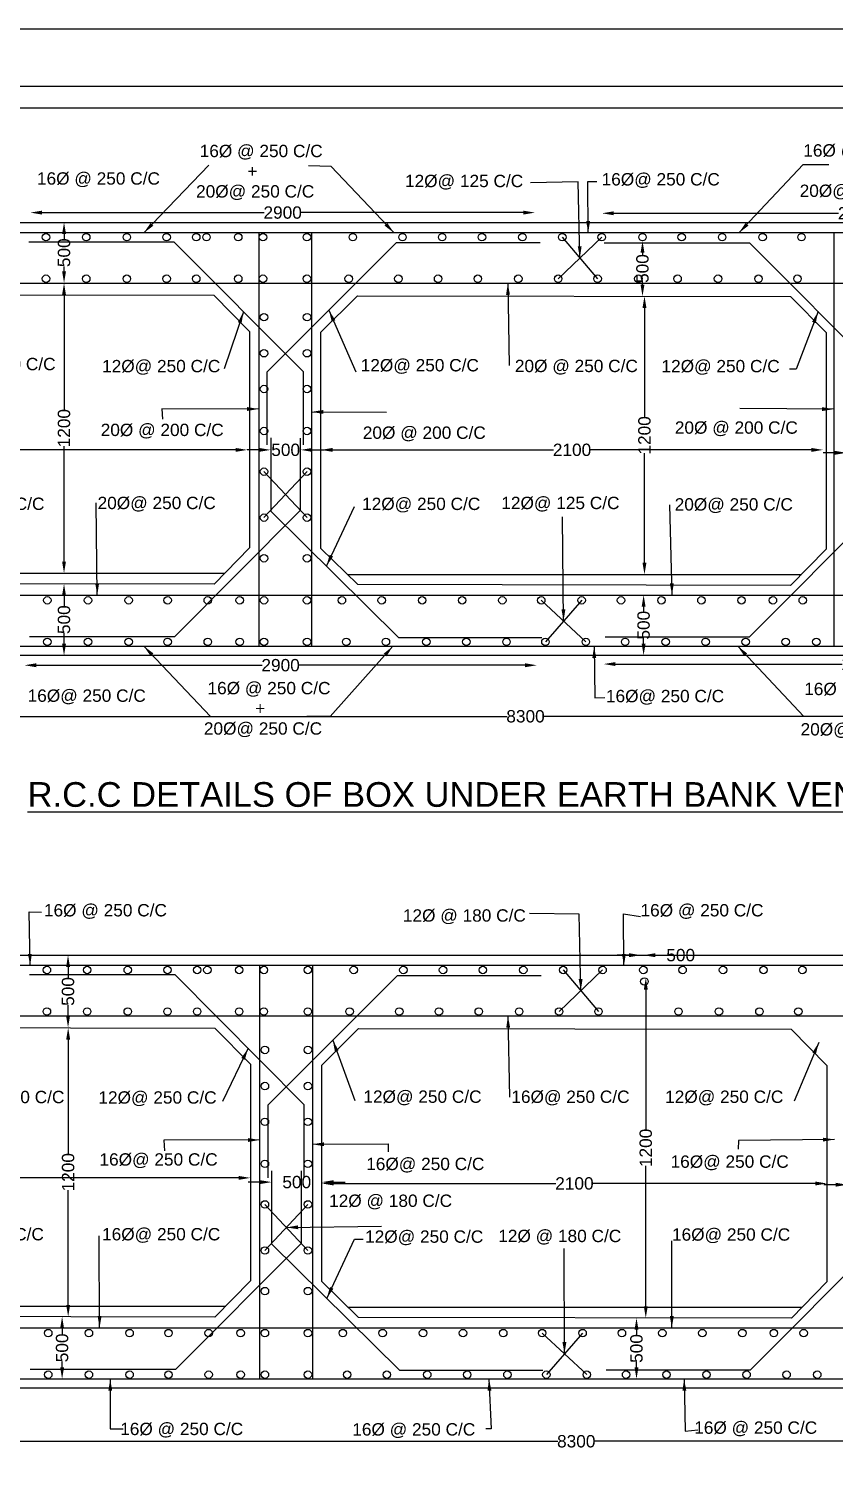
# Model space of a CAD drawing. Header units: millimetres. Extents: x 1099666 to 1368832, y 44489344 to 44677703.
# Drawn here: x 1158664 to 1223865, y 44560984 to 44677703 of the extents above; entities that cross this region are included whole.
import ezdxf

# ---------------------------------------------------------------- set-up
doc = ezdxf.new("R2010")
doc.units = ezdxf.units.MM
doc.header["$MEASUREMENT"] = 0
for name, color, linetype in [('DIMENSIONS', 7, 'Continuous'), ('DRAWING', 2, 'Continuous'), ('TEXT', 7, 'Continuous')]:
    doc.layers.add(name, color=color, linetype=linetype)
doc.styles.get("Standard").update_dxf_attribs({"font": 'arial.ttf', "height": 1000})
doc.dimstyles.get("Standard").update_dxf_attribs({"dimtxt": 1000, "dimasz": 950, "dimexe": 0.18, "dimexo": 0.0625, "dimgap": 0.09, "dimtad": 0, "dimdec": 0, "dimzin": 0, "dimdsep": 46, "dimtxsty": 'Standard', "dimcen": 0.09, "dimse1": 1, "dimse2": 1, "dimadec": 0, "dimazin": 0, "dimtfac": 1, "dimtdec": 0, "dimtofl": 0, "dimtmove": 0, "dimatfit": 3, "dimfxl": 1, "dimtolj": 1, "dimtzin": 0, "dimarcsym": 0})

# ---------------------------------------------------------------- blocks, each defined once
blk = doc.blocks.new('*D55')
at = {"layer": 'Defpoints', "color": 0, "transparency": 16777216}
for p in [(1158784, 44662867), (1199644, 44662819), (1199644, 44662778)]:
    blk.add_point(p, dxfattribs=at)
at = {"layer": 'DIMENSIONS', "color": 0, "lineweight": -2, "transparency": 16777216}
for p, q in [((1159734, 44662819), (1177714, 44662819)), ((1198694, 44662819), (1180714, 44662819))]:
    blk.add_line(p, q, dxfattribs=at)
at = {"layer": 'DIMENSIONS', "color": 0, "transparency": 16777216}
for points in [[(1159734, 44662977), (1159734, 44662660), (1158784, 44662819)], [(1198694, 44662977), (1198694, 44662660), (1199644, 44662819)]]:
    blk.add_solid(points, dxfattribs=at)
at = {"layer": 'DIMENSIONS', "color": 0, "transparency": 16777216, "insert": (1179214, 44662819), "char_height": 1000, "attachment_point": 5}
blk.add_mtext('\\A1;2900', dxfattribs=at)
blk = doc.blocks.new('*D56')
at = {"layer": 'Defpoints', "color": 0, "transparency": 16777216}
for p in [(1205068, 44662639), (1246375, 44662764), (1246375, 44662764)]:
    blk.add_point(p, dxfattribs=at)
at = {"layer": 'DIMENSIONS', "color": 0, "lineweight": -2, "transparency": 16777216}
for p, q in [((1206018, 44662764), (1224221, 44662764)), ((1245425, 44662764), (1227221, 44662764))]:
    blk.add_line(p, q, dxfattribs=at)
at = {"layer": 'DIMENSIONS', "color": 0, "transparency": 16777216}
for points in [[(1206018, 44662923), (1206018, 44662606), (1205068, 44662764)], [(1245425, 44662923), (1245425, 44662606), (1246375, 44662764)]]:
    blk.add_solid(points, dxfattribs=at)
at = {"layer": 'DIMENSIONS', "color": 0, "transparency": 16777216, "insert": (1225721, 44662764), "char_height": 1000, "attachment_point": 5}
blk.add_mtext('\\A1;2900', dxfattribs=at)
blk = doc.blocks.new('*D63')
at = {"layer": 'Defpoints', "color": 0, "transparency": 16777216}
for p in [(1224867, 44643368), (1224867, 44643368), (1227211, 44643368)]:
    blk.add_point(p, dxfattribs=at)
at = {"layer": 'DIMENSIONS', "color": 0, "lineweight": -2, "transparency": 16777216}
for p, q in [((1223917, 44643368), (1222967, 44643368)), ((1228161, 44643368), (1229111, 44643368))]:
    blk.add_line(p, q, dxfattribs=at)
at = {"layer": 'DIMENSIONS', "color": 0, "transparency": 16777216}
for points in [[(1223917, 44643527), (1223917, 44643210), (1224867, 44643368)], [(1228161, 44643527), (1228161, 44643210), (1227211, 44643368)]]:
    blk.add_solid(points, dxfattribs=at)
at = {"layer": 'DIMENSIONS', "color": 0, "transparency": 16777216, "insert": (1226039, 44643368), "char_height": 1000, "attachment_point": 5}
blk.add_mtext('\\A1;500', dxfattribs=at)
blk = doc.blocks.new('*D64')
at = {"layer": 'Defpoints', "color": 0, "transparency": 16777216}
for p in [(1205198, 44626263), (1205198, 44626041), (1246842, 44625957)]:
    blk.add_point(p, dxfattribs=at)
at = {"layer": 'DIMENSIONS', "color": 0, "lineweight": -2, "transparency": 16777216}
for p, q in [((1206148, 44626263), (1224520, 44626263)), ((1245892, 44626263), (1227520, 44626263))]:
    blk.add_line(p, q, dxfattribs=at)
at = {"layer": 'DIMENSIONS', "color": 0, "transparency": 16777216}
for points in [[(1206148, 44626421), (1206148, 44626104), (1205198, 44626263)], [(1245892, 44626421), (1245892, 44626104), (1246842, 44626263)]]:
    blk.add_solid(points, dxfattribs=at)
at = {"layer": 'DIMENSIONS', "color": 0, "transparency": 16777216, "insert": (1226020, 44626263), "char_height": 1000, "attachment_point": 5}
blk.add_mtext('\\A1;2900', dxfattribs=at)
blk = doc.blocks.new('*D65')
at = {"layer": 'Defpoints', "color": 0, "transparency": 16777216}
for p in [(1208438, 44631851), (1208438, 44631851), (1208438, 44626964)]:
    blk.add_point(p, dxfattribs=at)
at = {"layer": 'DIMENSIONS', "color": 0, "lineweight": -2, "transparency": 16777216}
for p, q in [((1208438, 44630901), (1208438, 44630510)), ((1208438, 44627914), (1208438, 44628304))]:
    blk.add_line(p, q, dxfattribs=at)
at = {"layer": 'DIMENSIONS', "color": 0, "transparency": 16777216}
for points in [[(1208280, 44630901), (1208596, 44630901), (1208438, 44631851)], [(1208280, 44627914), (1208596, 44627914), (1208438, 44626964)]]:
    blk.add_solid(points, dxfattribs=at)
at = {"layer": 'DIMENSIONS', "color": 0, "transparency": 16777216, "insert": (1208438, 44629407), "char_height": 1000, "attachment_point": 5, "rotation": 90}
blk.add_mtext('\\A1;500', dxfattribs=at)
blk = doc.blocks.new('*D66')
at = {"layer": 'Defpoints', "color": 0, "transparency": 16777216}
for p in [(1208482, 44656047), (1208506, 44656047), (1208438, 44633513)]:
    blk.add_point(p, dxfattribs=at)
at = {"layer": 'DIMENSIONS', "color": 0, "lineweight": -2, "transparency": 16777216}
for p, q in [((1208506, 44655097), (1208506, 44646225)), ((1208506, 44634463), (1208506, 44643336))]:
    blk.add_line(p, q, dxfattribs=at)
at = {"layer": 'DIMENSIONS', "color": 0, "transparency": 16777216}
for points in [[(1208347, 44655097), (1208664, 44655097), (1208506, 44656047)], [(1208347, 44634463), (1208664, 44634463), (1208506, 44633513)]]:
    blk.add_solid(points, dxfattribs=at)
at = {"layer": 'DIMENSIONS', "color": 0, "transparency": 16777216, "insert": (1208506, 44644780), "char_height": 1000, "attachment_point": 5, "rotation": 90}
blk.add_mtext('\\A1;1200', dxfattribs=at)
blk = doc.blocks.new('*D67')
at = {"layer": 'Defpoints', "color": 0, "transparency": 16777216}
for p in [(1208347, 44660528), (1208347, 44660528), (1208482, 44656047)]:
    blk.add_point(p, dxfattribs=at)
at = {"layer": 'DIMENSIONS', "color": 0, "lineweight": -2, "transparency": 16777216}
for p, q in [((1208347, 44659578), (1208347, 44659391)), ((1208347, 44656997), (1208347, 44657185))]:
    blk.add_line(p, q, dxfattribs=at)
at = {"layer": 'DIMENSIONS', "color": 0, "transparency": 16777216}
for points in [[(1208188, 44659578), (1208505, 44659578), (1208347, 44660528)], [(1208188, 44656997), (1208505, 44656997), (1208347, 44656047)]]:
    blk.add_solid(points, dxfattribs=at)
at = {"layer": 'DIMENSIONS', "color": 0, "transparency": 16777216, "insert": (1208347, 44658288), "char_height": 1000, "attachment_point": 5, "rotation": 90}
blk.add_mtext('\\A1;500', dxfattribs=at)
blk = doc.blocks.new('*D68')
at = {"layer": 'Defpoints', "color": 0, "transparency": 16777216}
for p in [(1182316, 44643605), (1182316, 44643368), (1222967, 44643368)]:
    blk.add_point(p, dxfattribs=at)
at = {"layer": 'DIMENSIONS', "color": 0, "lineweight": -2, "transparency": 16777216}
for p, q in [((1183266, 44643605), (1201141, 44643605)), ((1222017, 44643605), (1204141, 44643605))]:
    blk.add_line(p, q, dxfattribs=at)
at = {"layer": 'DIMENSIONS', "color": 0, "transparency": 16777216}
for points in [[(1183266, 44643763), (1183266, 44643446), (1182316, 44643605)], [(1222017, 44643763), (1222017, 44643446), (1222967, 44643605)]]:
    blk.add_solid(points, dxfattribs=at)
at = {"layer": 'DIMENSIONS', "color": 0, "transparency": 16777216, "insert": (1202641, 44643605), "char_height": 1000, "attachment_point": 5}
blk.add_mtext('\\A1;2100', dxfattribs=at)
blk = doc.blocks.new('*D69')
at = {"layer": 'Defpoints', "color": 0, "transparency": 16777216}
for p in [(1178247, 44643605), (1178247, 44643605), (1180666, 44643605)]:
    blk.add_point(p, dxfattribs=at)
at = {"layer": 'DIMENSIONS', "color": 0, "lineweight": -2, "transparency": 16777216}
for p, q in [((1177297, 44643605), (1176347, 44643605)), ((1181616, 44643605), (1182566, 44643605))]:
    blk.add_line(p, q, dxfattribs=at)
at = {"layer": 'DIMENSIONS', "color": 0, "transparency": 16777216}
for points in [[(1177297, 44643763), (1177297, 44643446), (1178247, 44643605)], [(1181616, 44643763), (1181616, 44643446), (1180666, 44643605)]]:
    blk.add_solid(points, dxfattribs=at)
at = {"layer": 'DIMENSIONS', "color": 0, "transparency": 16777216, "insert": (1179457, 44643605), "char_height": 1000, "attachment_point": 5}
blk.add_mtext('\\A1;500', dxfattribs=at)
blk = doc.blocks.new('*D70')
at = {"layer": 'Defpoints', "color": 0, "transparency": 16777216}
for p in [(1135637, 44643605), (1135637, 44643605), (1176347, 44643605)]:
    blk.add_point(p, dxfattribs=at)
at = {"layer": 'DIMENSIONS', "color": 0, "lineweight": -2, "transparency": 16777216}
for p, q in [((1136587, 44643605), (1154548, 44643605)), ((1175397, 44643605), (1157437, 44643605))]:
    blk.add_line(p, q, dxfattribs=at)
at = {"layer": 'DIMENSIONS', "color": 0, "transparency": 16777216}
for points in [[(1136587, 44643763), (1136587, 44643446), (1135637, 44643605)], [(1175397, 44643763), (1175397, 44643446), (1176347, 44643605)]]:
    blk.add_solid(points, dxfattribs=at)
at = {"layer": 'DIMENSIONS', "color": 0, "transparency": 16777216, "insert": (1155992, 44643605), "char_height": 1000, "attachment_point": 5}
blk.add_mtext('\\A1;1200', dxfattribs=at)
blk = doc.blocks.new('*D71')
at = {"layer": 'Defpoints', "color": 0, "transparency": 16777216}
for p in [(1161515, 44662027), (1161515, 44662027), (1161515, 44657112)]:
    blk.add_point(p, dxfattribs=at)
at = {"layer": 'DIMENSIONS', "color": 0, "lineweight": -2, "transparency": 16777216}
for p, q in [((1161515, 44661077), (1161515, 44660673)), ((1161515, 44658062), (1161515, 44658467))]:
    blk.add_line(p, q, dxfattribs=at)
at = {"layer": 'DIMENSIONS', "color": 0, "transparency": 16777216}
for points in [[(1161357, 44661077), (1161674, 44661077), (1161515, 44662027)], [(1161357, 44658062), (1161674, 44658062), (1161515, 44657112)]]:
    blk.add_solid(points, dxfattribs=at)
at = {"layer": 'DIMENSIONS', "color": 0, "transparency": 16777216, "insert": (1161515, 44659570), "char_height": 1000, "attachment_point": 5, "rotation": 90}
blk.add_mtext('\\A1;500', dxfattribs=at)
blk = doc.blocks.new('*D72')
at = {"layer": 'Defpoints', "color": 0, "transparency": 16777216}
for p in [(1161515, 44657112), (1161514, 44633616), (1161515, 44633616)]:
    blk.add_point(p, dxfattribs=at)
at = {"layer": 'DIMENSIONS', "color": 0, "lineweight": -2, "transparency": 16777216}
for p, q in [((1161514, 44656162), (1161514, 44646809)), ((1161514, 44634566), (1161514, 44643920))]:
    blk.add_line(p, q, dxfattribs=at)
at = {"layer": 'DIMENSIONS', "color": 0, "transparency": 16777216}
for points in [[(1161355, 44656162), (1161672, 44656162), (1161514, 44657112)], [(1161355, 44634566), (1161672, 44634566), (1161514, 44633616)]]:
    blk.add_solid(points, dxfattribs=at)
at = {"layer": 'DIMENSIONS', "color": 0, "transparency": 16777216, "insert": (1161514, 44645364), "char_height": 1000, "attachment_point": 5, "rotation": 90}
blk.add_mtext('\\A1;1200', dxfattribs=at)
blk = doc.blocks.new('*D73')
at = {"layer": 'Defpoints', "color": 0, "transparency": 16777216}
for p in [(1161514, 44632751), (1161514, 44626964), (1161514, 44626964)]:
    blk.add_point(p, dxfattribs=at)
at = {"layer": 'DIMENSIONS', "color": 0, "lineweight": -2, "transparency": 16777216}
for p, q in [((1161514, 44631801), (1161514, 44630960)), ((1161514, 44627914), (1161514, 44628754))]:
    blk.add_line(p, q, dxfattribs=at)
at = {"layer": 'DIMENSIONS', "color": 0, "transparency": 16777216}
for points in [[(1161355, 44631801), (1161672, 44631801), (1161514, 44632751)], [(1161355, 44627914), (1161672, 44627914), (1161514, 44626964)]]:
    blk.add_solid(points, dxfattribs=at)
at = {"layer": 'DIMENSIONS', "color": 0, "transparency": 16777216, "insert": (1161514, 44629857), "char_height": 1000, "attachment_point": 5, "rotation": 90}
blk.add_mtext('\\A1;500', dxfattribs=at)
blk = doc.blocks.new('*D75')
at = {"layer": 'Defpoints', "color": 0, "transparency": 16777216}
for p in [(1158308, 44626145), (1199785, 44626166), (1199785, 44626006)]:
    blk.add_point(p, dxfattribs=at)
at = {"layer": 'DIMENSIONS', "color": 0, "lineweight": -2, "transparency": 16777216}
for p, q in [((1159258, 44626166), (1177547, 44626166)), ((1198835, 44626166), (1180547, 44626166))]:
    blk.add_line(p, q, dxfattribs=at)
at = {"layer": 'DIMENSIONS', "color": 0, "transparency": 16777216}
for points in [[(1159258, 44626324), (1159258, 44626008), (1158308, 44626166)], [(1198835, 44626324), (1198835, 44626008), (1199785, 44626166)]]:
    blk.add_solid(points, dxfattribs=at)
at = {"layer": 'DIMENSIONS', "color": 0, "transparency": 16777216, "insert": (1179047, 44626166), "char_height": 1000, "attachment_point": 5}
blk.add_mtext('\\A1;2900', dxfattribs=at)
blk = doc.blocks.new('*D76')
at = {"layer": 'Defpoints', "color": 0, "transparency": 16777216}
for p in [(1129745, 44622169), (1265708, 44622029), (1265708, 44621074)]:
    blk.add_point(p, dxfattribs=at)
at = {"layer": 'DIMENSIONS', "color": 0, "lineweight": -2, "transparency": 16777216}
for p, q in [((1130695, 44622029), (1197384, 44622029)), ((1264758, 44622029), (1200368, 44622029))]:
    blk.add_line(p, q, dxfattribs=at)
at = {"layer": 'DIMENSIONS', "color": 0, "transparency": 16777216}
for points in [[(1130695, 44622187), (1130695, 44621871), (1129745, 44622029)], [(1264758, 44622187), (1264758, 44621871), (1265708, 44622029)]]:
    blk.add_solid(points, dxfattribs=at)
at = {"layer": 'DIMENSIONS', "color": 0, "transparency": 16777216, "insert": (1198876, 44622029), "char_height": 1000, "attachment_point": 5}
blk.add_mtext('\\A1;8300', dxfattribs=at)
blk = doc.blocks.new('*D80')
at = {"layer": 'Defpoints', "color": 0, "transparency": 16777216}
for p in [(1135710, 44584243), (1176603, 44584653), (1176603, 44584243)]:
    blk.add_point(p, dxfattribs=at)
at = {"layer": 'DIMENSIONS', "color": 0, "lineweight": -2, "transparency": 16777216}
for p, q in [((1136660, 44584653), (1154656, 44584653)), ((1175653, 44584653), (1157656, 44584653))]:
    blk.add_line(p, q, dxfattribs=at)
at = {"layer": 'DIMENSIONS', "color": 0, "transparency": 16777216}
for points in [[(1136660, 44584811), (1136660, 44584494), (1135710, 44584653)], [(1175653, 44584811), (1175653, 44584494), (1176603, 44584653)]]:
    blk.add_solid(points, dxfattribs=at)
at = {"layer": 'DIMENSIONS', "color": 0, "transparency": 16777216, "insert": (1156156, 44584653), "char_height": 1000, "attachment_point": 5}
blk.add_mtext('\\A1;2100', dxfattribs=at)
blk = doc.blocks.new('*D81')
at = {"layer": 'Defpoints', "color": 0, "transparency": 16777216}
for p in [(1161617, 44573410), (1161358, 44568368), (1161617, 44568368)]:
    blk.add_point(p, dxfattribs=at)
at = {"layer": 'DIMENSIONS', "color": 0, "lineweight": -2, "transparency": 16777216}
for p, q in [((1161358, 44572460), (1161358, 44571992)), ((1161358, 44569318), (1161358, 44569786))]:
    blk.add_line(p, q, dxfattribs=at)
at = {"layer": 'DIMENSIONS', "color": 0, "transparency": 16777216}
for points in [[(1161199, 44572460), (1161516, 44572460), (1161358, 44573410)], [(1161199, 44569318), (1161516, 44569318), (1161358, 44568368)]]:
    blk.add_solid(points, dxfattribs=at)
at = {"layer": 'DIMENSIONS', "color": 0, "transparency": 16777216, "insert": (1161358, 44570889), "char_height": 1000, "attachment_point": 5, "rotation": 90}
blk.add_mtext('\\A1;500', dxfattribs=at)
blk = doc.blocks.new('*D82')
at = {"layer": 'Defpoints', "color": 0, "transparency": 16777216}
for p in [(1161851, 44602687), (1161839, 44596809), (1161839, 44596809)]:
    blk.add_point(p, dxfattribs=at)
at = {"layer": 'DIMENSIONS', "color": 0, "lineweight": -2, "transparency": 16777216}
for p, q in [((1161839, 44601737), (1161839, 44600851)), ((1161839, 44597759), (1161839, 44598645))]:
    blk.add_line(p, q, dxfattribs=at)
at = {"layer": 'DIMENSIONS', "color": 0, "transparency": 16777216}
for points in [[(1161681, 44601737), (1161998, 44601737), (1161839, 44602687)], [(1161681, 44597759), (1161998, 44597759), (1161839, 44596809)]]:
    blk.add_solid(points, dxfattribs=at)
at = {"layer": 'DIMENSIONS', "color": 0, "transparency": 16777216, "insert": (1161839, 44599748), "char_height": 1000, "attachment_point": 5, "rotation": 90}
blk.add_mtext('\\A1;500', dxfattribs=at)
blk = doc.blocks.new('*D83')
at = {"layer": 'Defpoints', "color": 0, "transparency": 16777216}
for p in [(1161839, 44596809), (1161793, 44573409), (1161848, 44573409)]:
    blk.add_point(p, dxfattribs=at)
at = {"layer": 'DIMENSIONS', "color": 0, "lineweight": -2, "transparency": 16777216}
for p, q in [((1161848, 44595859), (1161848, 44586554)), ((1161848, 44574359), (1161848, 44583665))]:
    blk.add_line(p, q, dxfattribs=at)
at = {"layer": 'DIMENSIONS', "color": 0, "transparency": 16777216}
for points in [[(1161690, 44595859), (1162006, 44595859), (1161848, 44596809)], [(1161690, 44574359), (1162006, 44574359), (1161848, 44573409)]]:
    blk.add_solid(points, dxfattribs=at)
at = {"layer": 'DIMENSIONS', "color": 0, "transparency": 16777216, "insert": (1161848, 44585109), "char_height": 1000, "attachment_point": 5, "rotation": 90}
blk.add_mtext('\\A1;1200', dxfattribs=at)
blk = doc.blocks.new('*D84')
at = {"layer": 'Defpoints', "color": 0, "transparency": 16777216}
for p in [(1208366, 44573307), (1207861, 44568368), (1208366, 44568368)]:
    blk.add_point(p, dxfattribs=at)
at = {"layer": 'DIMENSIONS', "color": 0, "lineweight": -2, "transparency": 16777216}
for p, q in [((1207861, 44572357), (1207861, 44571941)), ((1207861, 44569318), (1207861, 44569734))]:
    blk.add_line(p, q, dxfattribs=at)
at = {"layer": 'DIMENSIONS', "color": 0, "transparency": 16777216}
for points in [[(1207703, 44572357), (1208019, 44572357), (1207861, 44573307)], [(1207703, 44569318), (1208019, 44569318), (1207861, 44568368)]]:
    blk.add_solid(points, dxfattribs=at)
at = {"layer": 'DIMENSIONS', "color": 0, "transparency": 16777216, "insert": (1207861, 44570837), "char_height": 1000, "attachment_point": 5, "rotation": 90}
blk.add_mtext('\\A1;500', dxfattribs=at)
blk = doc.blocks.new('*D85')
at = {"layer": 'Defpoints', "color": 0, "transparency": 16777216}
for p in [(1208498, 44600857), (1208613, 44600857), (1208366, 44573307)]:
    blk.add_point(p, dxfattribs=at)
at = {"layer": 'DIMENSIONS', "color": 0, "lineweight": -2, "transparency": 16777216}
for p, q in [((1208613, 44599907), (1208613, 44588526)), ((1208613, 44574257), (1208613, 44585637))]:
    blk.add_line(p, q, dxfattribs=at)
at = {"layer": 'DIMENSIONS', "color": 0, "transparency": 16777216}
for points in [[(1208455, 44599907), (1208772, 44599907), (1208613, 44600857)], [(1208455, 44574257), (1208772, 44574257), (1208613, 44573307)]]:
    blk.add_solid(points, dxfattribs=at)
at = {"layer": 'DIMENSIONS', "color": 0, "transparency": 16777216, "insert": (1208613, 44587082), "char_height": 1000, "attachment_point": 5, "rotation": 90}
blk.add_mtext('\\A1;1200', dxfattribs=at)
blk = doc.blocks.new('*D86')
at = {"layer": 'Defpoints', "color": 0, "transparency": 16777216}
for p in [(1178320, 44585229), (1178320, 44584310), (1182388, 44584200)]:
    blk.add_point(p, dxfattribs=at)
at = {"layer": 'DIMENSIONS', "color": 0, "lineweight": -2, "transparency": 16777216}
for p, q in [((1177370, 44584310), (1176420, 44584310)), ((1183338, 44584310), (1184288, 44584310))]:
    blk.add_line(p, q, dxfattribs=at)
at = {"layer": 'DIMENSIONS', "color": 0, "transparency": 16777216}
for points in [[(1177370, 44584468), (1177370, 44584151), (1178320, 44584310)], [(1183338, 44584468), (1183338, 44584151), (1182388, 44584310)]]:
    blk.add_solid(points, dxfattribs=at)
at = {"layer": 'DIMENSIONS', "color": 0, "transparency": 16777216, "insert": (1180354, 44584310), "char_height": 1000, "attachment_point": 5}
blk.add_mtext('\\A1;500', dxfattribs=at)
blk = doc.blocks.new('*D87')
at = {"layer": 'Defpoints', "color": 0, "transparency": 16777216}
for p in [(1182388, 44584200), (1223281, 44584200), (1223281, 44584200)]:
    blk.add_point(p, dxfattribs=at)
at = {"layer": 'DIMENSIONS', "color": 0, "lineweight": -2, "transparency": 16777216}
for p, q in [((1183338, 44584200), (1201335, 44584200)), ((1222331, 44584200), (1204335, 44584200))]:
    blk.add_line(p, q, dxfattribs=at)
at = {"layer": 'DIMENSIONS', "color": 0, "transparency": 16777216}
for points in [[(1183338, 44584359), (1183338, 44584042), (1182388, 44584200)], [(1222331, 44584359), (1222331, 44584042), (1223281, 44584200)]]:
    blk.add_solid(points, dxfattribs=at)
at = {"layer": 'DIMENSIONS', "color": 0, "transparency": 16777216, "insert": (1202835, 44584200), "char_height": 1000, "attachment_point": 5}
blk.add_mtext('\\A1;2100', dxfattribs=at)
blk = doc.blocks.new('*D88')
at = {"layer": 'Defpoints', "color": 0, "transparency": 16777216}
for p in [(1208437, 44602687), (1208437, 44601792), (1208201, 44597772)]:
    blk.add_point(p, dxfattribs=at)
at = {"layer": 'DIMENSIONS', "color": 0, "lineweight": -2, "transparency": 16777216}
for p, q in [((1207251, 44602687), (1206301, 44602687)), ((1209387, 44602687), (1210337, 44602687))]:
    blk.add_line(p, q, dxfattribs=at)
at = {"layer": 'DIMENSIONS', "color": 0, "transparency": 16777216}
for points in [[(1207251, 44602845), (1207251, 44602528), (1208201, 44602687)], [(1209387, 44602845), (1209387, 44602528), (1208437, 44602687)]]:
    blk.add_solid(points, dxfattribs=at)
at = {"layer": 'DIMENSIONS', "color": 0, "transparency": 16777216, "insert": (1211440, 44602687), "char_height": 1000, "attachment_point": 5}
blk.add_mtext('\\A1;500', dxfattribs=at)
blk = doc.blocks.new('*D90')
at = {"layer": 'Defpoints', "color": 0, "transparency": 16777216}
for p in [(1224939, 44584332), (1227284, 44584332), (1227284, 44584099)]:
    blk.add_point(p, dxfattribs=at)
at = {"layer": 'DIMENSIONS', "color": 0, "lineweight": -2, "transparency": 16777216}
for p, q in [((1223989, 44584099), (1223039, 44584099)), ((1228234, 44584099), (1229184, 44584099))]:
    blk.add_line(p, q, dxfattribs=at)
at = {"layer": 'DIMENSIONS', "color": 0, "transparency": 16777216}
for points in [[(1223989, 44584258), (1223989, 44583941), (1224939, 44584099)], [(1228234, 44584258), (1228234, 44583941), (1227284, 44584099)]]:
    blk.add_solid(points, dxfattribs=at)
at = {"layer": 'DIMENSIONS', "color": 0, "transparency": 16777216, "insert": (1226111, 44584099), "char_height": 1000, "attachment_point": 5}
blk.add_mtext('\\A1;500', dxfattribs=at)
blk = doc.blocks.new('*D117')
at = {"layer": 'Defpoints', "color": 0, "transparency": 16777216}
for p in [(1130151, 44563203), (1275816, 44563355), (1275816, 44563320)]:
    blk.add_point(p, dxfattribs=at)
at = {"layer": 'DIMENSIONS', "color": 0, "lineweight": -2, "transparency": 16777216}
for p, q in [((1131101, 44563320), (1201491, 44563320)), ((1274866, 44563320), (1204475, 44563320))]:
    blk.add_line(p, q, dxfattribs=at)
at = {"layer": 'DIMENSIONS', "color": 0, "transparency": 16777216}
for points in [[(1131101, 44563478), (1131101, 44563161), (1130151, 44563320)], [(1274866, 44563478), (1274866, 44563161), (1275816, 44563320)]]:
    blk.add_solid(points, dxfattribs=at)
at = {"layer": 'DIMENSIONS', "color": 0, "transparency": 16777216, "insert": (1202983, 44563320), "char_height": 1000, "attachment_point": 5}
blk.add_mtext('\\A1;8300', dxfattribs=at)

msp = doc.modelspace()

# ---------------------------------------------------------------- linework, layer by layer
at = {"layer": 'DIMENSIONS', "color": 0}
msp.add_lwpolyline([(1368831.8, 44489343.7), (1099665.8, 44489343.7), (1099665.8, 44677702.9), (1368831.8, 44677702.9)], close=True, dxfattribs=at)
at = {"layer": 'DIMENSIONS'}
msp.add_lwpolyline([(1362139.2, 44495639.2), (1110959.1, 44495639.2), (1110959.1, 44673046.5), (1362139.2, 44673046.5)], close=True, dxfattribs=at)
msp.add_lwpolyline([(1362139.2, 44671271), (1112771.8, 44671271), (1112771.8, 44495639.2)], dxfattribs=at)
at = {"layer": 'DRAWING', "color": 0}
for points in [[(1129806.9, 44662027.3), (1275511.5, 44662027.3), (1275511.5, 44626963.6), (1129806.9, 44626963.6)], [(1274702.6, 44661179.6), (1130623.1, 44661179.6), (1130623.1, 44627708.6), (1274702.6, 44627708.6)], [(1129879.5, 44602686.7), (1275584, 44602686.7), (1275584, 44567623), (1129879.5, 44567623)], [(1274775.2, 44601838.9), (1130695.7, 44601838.9), (1130695.7, 44568367.9), (1274775.2, 44568367.9)]]:
    msp.add_lwpolyline(points, close=True, dxfattribs=at)
for points in [[(1158651.4, 44660458.2), (1170407.8, 44660458.2), (1180868.5, 44649943.3), (1180868.5, 44644011.5)], [(1177278.3, 44661179.6), (1177278.3, 44627708.6)], [(1177961, 44644011.5), (1177961, 44649919.4), (1188429.7, 44660392.5), (1200069.1, 44660392.5)], [(1181544.1, 44661179.6), (1181544.1, 44627708.6)], [(1205043.6, 44660830.6), (1201521.4, 44657468.3)], [(1201852.8, 44660830.6), (1204712.1, 44657468.3)], [(1205232.3, 44660378.4), (1217004, 44660378.4), (1227443.2, 44649913), (1227443.2, 44644014.8)], [(1223829.3, 44661179.6), (1223829.3, 44627708.6)], [(1130623.1, 44657112.3), (1274702.6, 44657112.3)], [(1135637.3, 44635719.4), (1135637.3, 44653232.2), (1138597.1, 44656194.7), (1173644.4, 44656126.7), (1176530.4, 44653201.3), (1176530.4, 44635668.4), (1173663.6, 44632726.7), (1138608.9, 44632795.4), (1135637.3, 44635719.4)], [(1182315.8, 44635616.7), (1182315.8, 44653129.6), (1185275.5, 44656092.1), (1220322.8, 44656024.1), (1223208.8, 44653098.7), (1223208.8, 44635565.8), (1220342, 44632624), (1185287.4, 44632692.8), (1182315.8, 44635616.7)], [(1158705.9, 44628507.7), (1170487.5, 44628507.7), (1180666.1, 44638720.2), (1180666.1, 44644568.3)], [(1178247.1, 44644570.1), (1178247.1, 44638644.2), (1188592.4, 44628410.7), (1200196.1, 44628410.7)], [(1205335.3, 44628454.4), (1217022.1, 44628454.4), (1227211.1, 44638693.1), (1227211.1, 44644550.3)], [(1181188.5, 44641843.8), (1177703.3, 44638118.6)], [(1177703.3, 44641843.8), (1181188.5, 44638118.6)], [(1137774.9, 44633616.1), (1174530.3, 44633616.1)], [(1184453.4, 44633513.4), (1221208.8, 44633513.4)], [(1130623.1, 44631850.8), (1274702.6, 44631850.8)], [(1200148.7, 44631425.1), (1203763.2, 44628060.9)], [(1203423, 44631425.1), (1200488.8, 44628060.9)], [(1177350.8, 44601838.9), (1177350.8, 44568367.9)], [(1181616.6, 44601838.9), (1181616.6, 44568367.9)], [(1158723.9, 44601117.6), (1170480.3, 44601117.6), (1180941.1, 44590602.6), (1180941.1, 44584670.8)], [(1178033.5, 44584670.8), (1178033.5, 44590578.8), (1188502.3, 44601051.8), (1200141.6, 44601051.8)], [(1205116.1, 44601489.9), (1201593.9, 44598127.6)], [(1201925.4, 44601489.9), (1204784.7, 44598127.6)], [(1130695.7, 44597771.7), (1274775.2, 44597771.7)], [(1135709.9, 44576378.7), (1135709.9, 44593891.5), (1138669.6, 44596854.1), (1173716.9, 44596786), (1176602.9, 44593860.7), (1176602.9, 44576327.8), (1173736.1, 44573386), (1138681.5, 44573454.8), (1135709.9, 44576378.7)], [(1182388.3, 44576276.1), (1182388.3, 44593788.9), (1185348, 44596751.4), (1220395.4, 44596683.4), (1223281.4, 44593758), (1223281.4, 44576225.1), (1220414.6, 44573283.4), (1185359.9, 44573352.1), (1182388.3, 44576276.1)], [(1158778.5, 44569167.1), (1170560, 44569167.1), (1180738.6, 44579379.5), (1180738.6, 44585227.6)], [(1178319.7, 44585229.5), (1178319.7, 44579303.5), (1188664.9, 44569070), (1200268.6, 44569070)], [(1205407.9, 44569113.7), (1217094.6, 44569113.7), (1227283.6, 44579352.4), (1227283.6, 44585209.7)], [(1181261, 44582503.2), (1177775.8, 44578778)], [(1177775.8, 44582503.2), (1181261, 44578778)], [(1137847.5, 44574275.4), (1174602.8, 44574275.4)], [(1184525.9, 44574172.8), (1221281.3, 44574172.8)], [(1130695.7, 44572510.1), (1274775.2, 44572510.1)], [(1200221.2, 44572084.4), (1203835.7, 44568720.2)], [(1203495.6, 44572084.4), (1200561.4, 44568720.2)]]:
    msp.add_lwpolyline(points, dxfattribs=at)
for centre in [(1160053.8, 44660830.6), (1163310.8, 44660830.6), (1166599.7, 44660830.6), (1169820.9, 44660830.6), (1172217.3, 44660830.6), (1173046.9, 44660830.6), (1175619.2, 44660830.6), (1177621.1, 44660830.6), (1181179.2, 44660830.6), (1184893.9, 44660830.6), (1188915.5, 44660830.6), (1192128.2, 44660830.6), (1195350, 44660830.6), (1198622, 44660830.6), (1201852.8, 44660830.6), (1205043.6, 44660830.6), (1208346.5, 44660830.6), (1211518.1, 44660830.6), (1214794, 44660830.6), (1218073.5, 44660830.6), (1221223, 44660830.6), (1160053.8, 44657468.3), (1163310.8, 44657468.3), (1166599.7, 44657468.3), (1169820.9, 44657468.3), (1172217.3, 44657468.3), (1175619.2, 44657468.3), (1177621.1, 44657468.3), (1181179.2, 44657468.3), (1184562.4, 44657468.3), (1188584.1, 44657468.3), (1191796.8, 44657468.3), (1195018.6, 44657468.3), (1198290.6, 44657468.3), (1201521.4, 44657468.3), (1204712.1, 44657468.3), (1208015.1, 44657468.3), (1211186.7, 44657468.3), (1214462.6, 44657468.3), (1217742, 44657468.3), (1220891.6, 44657468.3), (1177703.3, 44654354.4), (1181188.5, 44654354.4), (1177703.3, 44651430.7), (1181188.5, 44651430.7), (1177703.3, 44648535.6), (1181188.5, 44648535.6), (1177703.3, 44645134.3), (1181188.5, 44645134.3), (1177703.3, 44641843.8), (1181188.5, 44641843.8), (1177703.3, 44638118.6), (1181188.5, 44638118.6), (1177703.3, 44634826.4), (1181188.5, 44634826.4), (1160162.3, 44631425.1), (1163455.1, 44631425.1), (1166747.9, 44631425.1), (1169898.9, 44631425.1), (1173149, 44631425.1), (1175736.2, 44631425.1), (1177703.3, 44631425.1), (1181188.5, 44631425.1), (1184010.6, 44631425.1), (1187232.7, 44631425.1), (1190507, 44631425.1), (1193743.6, 44631425.1), (1196999, 44631425.1), (1200148.7, 44631425.1), (1203423, 44631425.1), (1206606.5, 44631425.1), (1209880.8, 44631425.1), (1213117.3, 44631425.1), (1216361.1, 44631425.1), (1218903.8, 44631425.1), (1221322.3, 44631425.1), (1160162.3, 44628060.9), (1163455.1, 44628060.9), (1166747.9, 44628060.9), (1169898.9, 44628060.9), (1173149, 44628060.9), (1175736.2, 44628060.9), (1177703.3, 44628060.9), (1181188.5, 44628060.9), (1184365.6, 44628060.9), (1187572.8, 44628060.9), (1190847.2, 44628060.9), (1194083.7, 44628060.9), (1197339.1, 44628060.9), (1200488.8, 44628060.9), (1203763.2, 44628060.9), (1206946.6, 44628060.9), (1210221, 44628060.9), (1213457.5, 44628060.9), (1216701.3, 44628060.9), (1219937.8, 44628060.9), (1222421.8, 44628060.9), (1160126.3, 44601489.9), (1163383.3, 44601489.9), (1166672.2, 44601489.9), (1169893.4, 44601489.9), (1172289.8, 44601489.9), (1173119.5, 44601489.9), (1175691.7, 44601489.9), (1177693.6, 44601489.9), (1181251.7, 44601489.9), (1184966.4, 44601489.9), (1188988, 44601489.9), (1192200.8, 44601489.9), (1195422.5, 44601489.9), (1198694.6, 44601489.9), (1201925.4, 44601489.9), (1205116.1, 44601489.9), (1208419.1, 44601489.9), (1211590.7, 44601489.9), (1214866.6, 44601489.9), (1218146, 44601489.9), (1221295.6, 44601489.9), (1208497.6, 44600554.3), (1160126.3, 44598127.6), (1163383.3, 44598127.6), (1166672.2, 44598127.6), (1169893.4, 44598127.6), (1172289.8, 44598127.6), (1175691.7, 44598127.6), (1177693.6, 44598127.6), (1181251.7, 44598127.6), (1184635, 44598127.6), (1188656.6, 44598127.6), (1191869.3, 44598127.6), (1195091.1, 44598127.6), (1198363.1, 44598127.6), (1201593.9, 44598127.6), (1204784.7, 44598127.6), (1211259.2, 44598127.6), (1214535.1, 44598127.6), (1217814.6, 44598127.6), (1220964.1, 44598127.6), (1177775.8, 44595013.7), (1181261, 44595013.7), (1177775.8, 44592090.1), (1181261, 44592090.1), (1177775.8, 44589194.9), (1181261, 44589194.9), (1177775.8, 44585793.7), (1181261, 44585793.7), (1177775.8, 44582503.2), (1181261, 44582503.2), (1177775.8, 44578778), (1181261, 44578778), (1177775.8, 44575485.7), (1181261, 44575485.7), (1160234.8, 44572084.4), (1163527.6, 44572084.4), (1166820.4, 44572084.4), (1169971.5, 44572084.4), (1173221.5, 44572084.4), (1175808.7, 44572084.4), (1177775.8, 44572084.4), (1181261, 44572084.4), (1184083.2, 44572084.4), (1187305.2, 44572084.4), (1190579.6, 44572084.4), (1193816.1, 44572084.4), (1197071.5, 44572084.4), (1200221.2, 44572084.4), (1203495.6, 44572084.4), (1206679, 44572084.4), (1209953.4, 44572084.4), (1213189.9, 44572084.4), (1216433.7, 44572084.4), (1218976.4, 44572084.4), (1221394.9, 44572084.4), (1160234.8, 44568720.2), (1163527.6, 44568720.2), (1166820.4, 44568720.2), (1169971.5, 44568720.2), (1173221.5, 44568720.2), (1175808.7, 44568720.2), (1177775.8, 44568720.2), (1181261, 44568720.2), (1184438.1, 44568720.2), (1187645.4, 44568720.2), (1190919.7, 44568720.2), (1194156.2, 44568720.2), (1197411.7, 44568720.2), (1200561.4, 44568720.2), (1203835.7, 44568720.2), (1207019.1, 44568720.2), (1210293.5, 44568720.2), (1213530, 44568720.2), (1216773.8, 44568720.2), (1220010.3, 44568720.2), (1222494.3, 44568720.2)]:
    msp.add_circle(centre, 302.4, dxfattribs=at)

# ---------------------------------------------------------------- texts
at = {"layer": 'TEXT', "color": 0}
for s, height, p in [('16Ø @ 250 C/C', 1000, (1172496.5, 44667311.5)), ('16Ø @ 250 C/C', 1000, (1221365.2, 44667358.1)), ('16Ø @ 250 C/C', 1000, (1159321.6, 44665084)), ('+', 1000, (1176356.3, 44665676.6)), ('12Ø@ 125 C/C ', 1000, (1189118.8, 44664882.4)), ('16Ø@ 250 C/C ', 1000, (1205036.7, 44665018.8)), ('20Ø@ 250 C/C', 1000, (1172202.9, 44664041.7)), ('20Ø@ 250 C/C', 1000, (1221071.5, 44664088.3)), ('20Ø@ 250 C/C', 1000, (1151260.1, 44650057.8)), ('12Ø@ 250 C/C ', 1000, (1164594.2, 44649891.1)), ('12Ø@ 250 C/C ', 1000, (1185533.5, 44649964)), ('20Ø @ 250 C/C', 1000, (1198015.2, 44649904.6)), ('12Ø@ 250 C/C ', 1000, (1209884.4, 44649888.6)), ('20Ø @ 200 C/C', 1000, (1164482.4, 44644726.6)), ('20Ø @ 200 C/C', 1000, (1185703.3, 44644499.9)), ('20Ø @ 200 C/C', 1000, (1210964.5, 44644915.2)), ('12Ø@ 125 C/C ', 1000, (1150358.5, 44638741.1)), ('20Ø@ 250 C/C', 1000, (1164230.3, 44638810.2)), ('12Ø@ 250 C/C ', 1000, (1185644.8, 44638736.4)), ('12Ø@ 125 C/C ', 1000, (1196915.6, 44638810.2)), ('20Ø@ 250 C/C', 1000, (1210953.1, 44638693)), ('16Ø@ 250 C/C ', 1000, (1158566, 44623204.1)), ('16Ø @ 250 C/C', 1000, (1173129, 44623814.9)), ('16Ø@ 250 C/C ', 1000, (1205387, 44623171.7)), ('16Ø @ 250 C/C', 1000, (1221438.2, 44623749.1)), ('+', 1000, (1176988.7, 44622180)), ('20Ø@ 250 C/C', 1000, (1172835.3, 44620545)), ('20Ø@ 250 C/C', 1000, (1221144.6, 44620479.3)), ('%%UR.C.C DETAILS OF BOX UNDER EARTH BANK VENT OF (2.10 M X 1.20 M )', 2000, (1158567.1, 44614701.2)), ('16Ø @ 250 C/C', 1000, (1159887.1, 44605828)), ('12Ø @ 180 C/C', 1000, (1188944.9, 44605403.5)), ('16Ø @ 250 C/C', 1000, (1208185.2, 44605826.8)), ('16Ø @ 250 C/C', 1000, (1151585.7, 44590701.7)), ('12Ø@ 250 C/C ', 1000, (1164297.3, 44590665.1)), ('12Ø@ 250 C/C ', 1000, (1185749.6, 44590731.6)), ('16Ø@ 250 C/C ', 1000, (1197729.7, 44590723.5)), ('12Ø@ 250 C/C ', 1000, (1210180, 44590724.6)), ('16Ø@ 250 C/C ', 1000, (1164381.5, 44585646.3)), ('16Ø@ 250 C/C ', 1000, (1210619.8, 44585471.8)), ('16Ø@ 250 C/C ', 1000, (1185976.4, 44585284.3)), ('12Ø @ 180 C/C', 1000, (1182972.8, 44582303.7)), ('12Ø @ 180 C/C', 1000, (1149924.9, 44579594.9)), ('16Ø@ 250 C/C ', 1000, (1164593.5, 44579593.4)), ('12Ø@ 250 C/C ', 1000, (1185887.9, 44579400.2)), ('12Ø @ 180 C/C', 1000, (1196668.5, 44579451.5)), ('16Ø@ 250 C/C ', 1000, (1210734.9, 44579568.3)), ('16Ø @ 250 C/C', 1000, (1166060.6, 44563825.5)), ('16Ø @ 250 C/C', 1000, (1184851.1, 44563790)), ('16Ø @ 250 C/C', 1000, (1212534.3, 44563929.7))]:
    msp.add_text(s, height=height, dxfattribs=at).set_placement(p)

# ---------------------------------------------------------------- dimensions: what is measured, and where the dimension line sits
at = {"layer": 'DIMENSIONS', "color": 0}
for base, p1, p2, text, picture, middle in [((1199643.6, 44662818.6), (1158783.9, 44662867), (1199643.6, 44662777.6), '2900', '*D55', (1179213.7, 44662818.6)), ((1246374.8, 44662764.3), (1205068, 44662639.1), (1246374.8, 44662764.3), '2900', '*D56', (1225721.4, 44662764.3)), ((1135637.3, 44643604.6), (1176347.1, 44643604.6), (1135637.3, 44643604.6), '1200', '*D70', (1155992.2, 44643604.6)), ((1178247.1, 44643604.6), (1180666.1, 44643604.6), (1178247.1, 44643604.6), '500', '*D69', (1179456.6, 44643604.6)), ((1182315.8, 44643604.6), (1222966.7, 44643368.2), (1182315.8, 44643368.2), '2100', '*D68', (1202641.3, 44643604.6)), ((1224866.7, 44643368.2), (1227211.1, 44643368.2), (1224866.7, 44643368.2), '500', '*D63', (1226038.9, 44643368.2)), ((1199785.5, 44626165.9), (1158307.7, 44626145), (1199785.5, 44626006.3), '2900', '*D75', (1179046.6, 44626165.9)), ((1205197.9, 44626262.7), (1246841.7, 44625956.5), (1205197.9, 44626041), '2900', '*D64', (1226019.8, 44626262.7)), ((1208436.8, 44602686.7), (1208201.4, 44597771.7), (1208436.8, 44601791.8), '500', '*D88', (1211439.8, 44602686.7)), ((1176602.9, 44584652.6), (1135709.9, 44584243.1), (1176602.9, 44584243.1), '2100', '*D80', (1156156.4, 44584652.6)), ((1178319.7, 44584309.8), (1182388.3, 44584200.2), (1178319.7, 44585229.5), '500', '*D86', (1180354, 44584309.8)), ((1223281.4, 44584200.2), (1182388.3, 44584200.2), (1223281.4, 44584200.2), '2100', '*D87', (1202834.8, 44584200.2)), ((1227283.6, 44584099.4), (1224939.2, 44584332), (1227283.6, 44584332), '500', '*D90', (1226111.4, 44584099.4)), ((1275815.5, 44563319.8), (1130150.5, 44563202.9), (1275815.5, 44563355.2), '8300', '*D117', (1202983, 44563319.8))]:
    dim = msp.add_linear_dim(base=base, p1=p1, p2=p2, text=text, dimstyle='Standard', dxfattribs=at)
    dim.commit()
    dim.dimension.update_dxf_attribs({"geometry": picture, "text_midpoint": middle})
for base, p1, p2, text, picture, middle in [((1161515.3, 44662027.3), (1161515.3, 44657112.3), (1161515.3, 44662027.3), '500', '*D71', (1161515.3, 44659569.8)), ((1208346.5, 44660528.1), (1208481.7, 44656047.1), (1208346.5, 44660528.1), '500', '*D67', (1208346.5, 44658287.6)), ((1161513.6, 44633616.1), (1161515.3, 44657112.3), (1161515.3, 44633616.1), '1200', '*D72', (1161513.6, 44645364.2)), ((1208505.5, 44656047.1), (1208437.9, 44633513.4), (1208481.7, 44656047.1), '1200', '*D66', (1208505.5, 44644780.2)), ((1161513.6, 44626963.6), (1161513.6, 44632750.5), (1161513.6, 44626963.6), '500', '*D73', (1161513.6, 44629857.1)), ((1208437.9, 44631850.8), (1208437.9, 44626963.6), (1208437.9, 44631850.8), '500', '*D65', (1208437.9, 44629407.2)), ((1161839.3, 44596809.1), (1161850.7, 44602686.7), (1161839.3, 44596809.1), '500', '*D82', (1161839.3, 44599747.9)), ((1208613.5, 44600856.8), (1208365.9, 44573307), (1208497.6, 44600856.8), '1200', '*D85', (1208613.5, 44587081.9)), ((1161848, 44573409.4), (1161839.3, 44596809.1), (1161793.4, 44573409.4), '1200', '*D83', (1161848, 44585109.3)), ((1161357.5, 44568367.9), (1161617, 44573409.8), (1161617, 44568367.9), '500', '*D81', (1161357.5, 44570888.9)), ((1207861.1, 44568367.9), (1208365.9, 44573307), (1208365.9, 44568367.9), '500', '*D84', (1207861.1, 44570837.5))]:
    dim = msp.add_linear_dim(base=base, p1=p1, p2=p2, angle=90, text=text, dimstyle='Standard', dxfattribs=at)
    dim.commit()
    dim.dimension.update_dxf_attribs({"geometry": picture, "text_midpoint": middle})
dim = msp.add_linear_dim(base=(1265707.7, 44622028.8), p1=(1129744.5, 44622168.8), p2=(1265707.7, 44621073.8), text='8300', dimstyle='Standard', dxfattribs=at)
dim.commit()
dim.dimension.update_dxf_attribs({"geometry": '*D76', "text_midpoint": (1198876.1, 44622028.8), "dimtype": 160})

# ---------------------------------------------------------------- leaders
for points in [[(1167971.8, 44661179.6), (1173242.7, 44666664.4)], [(1188229.6, 44661179.6), (1183136.7, 44666566.3), (1181312.3, 44666604.2)], [(1216156.1, 44661179.6), (1221365.4, 44666703.8), (1223445.3, 44666725.1)], [(1203282.5, 44659149.4), (1203148.6, 44665309.6), (1199282.6, 44665224.8)], [(1203952.8, 44661179.6), (1203911.2, 44665352.7), (1204639.1, 44665352.7)], [(1197443.9, 44657112.3), (1197545.9, 44650426.8)], [(1176042.5, 44654794.3), (1174475.9, 44650162.2)], [(1182957.4, 44654917.9), (1185126.5, 44649929)], [(1222562.2, 44654806.3), (1220780.1, 44650150.4), (1220256.4, 44650130.8)], [(1177278.3, 44646914.9), (1169444.3, 44646940.8), (1169478.3, 44646093.3)], [(1181544.1, 44646681.9), (1187615, 44646656)], [(1223829.3, 44646901.5), (1216224.3, 44646960.3)], [(1164207, 44631850.8), (1164118.1, 44639312.1)], [(1210742.3, 44631850.8), (1210549.4, 44639154.2)], [(1182753.4, 44634186.7), (1185021.3, 44639015.4)], [(1201955.9, 44629743), (1201864.8, 44638196.3)], [(1167978.3, 44627708.6), (1173371.6, 44622028.8), (1175200.8, 44622028.8)], [(1188138.2, 44627708.6), (1183070.8, 44622028.8), (1181160.3, 44622028.8)], [(1204429.2, 44627708.6), (1204480.5, 44623519.6), (1205292.1, 44623547.8)], [(1216054.6, 44627708.6), (1221420.4, 44622028.8)], [(1158772.2, 44601838.9), (1158679, 44606199.1), (1159679.8, 44606157.8)], [(1203355, 44599808.8), (1203230.9, 44606011.5), (1199195.3, 44606052.6)], [(1206848.1, 44601838.9), (1206811.3, 44606029.7), (1208185.2, 44605826.8)], [(1197454.9, 44597771.7), (1197571.8, 44591202.4)], [(1176421.3, 44595145.8), (1174340, 44590839.9)], [(1183267.9, 44595815.3), (1185056.4, 44590918.3)], [(1222611.3, 44595613.1), (1220629.7, 44590873.1)], [(1177350.8, 44587722.7), (1169589.2, 44587706.7), (1169647.8, 44586834.6)], [(1223901.9, 44587762.1), (1216121.9, 44587679.1), (1216105.5, 44586972.5)], [(1181616.6, 44587371.5), (1187743.5, 44587422.3), (1187760.4, 44586761.7)], [(1179518.4, 44580640.6), (1187215.8, 44580736)], [(1164396.1, 44572510.1), (1164355.4, 44579955)], [(1182782.2, 44574889.3), (1185038.6, 44579698.3), (1185733.3, 44579695.4)], [(1210718.6, 44572510.1), (1210734.9, 44579568.3)], [(1202028.5, 44570402.3), (1202005.3, 44578922.7)], [(1165255.2, 44568367.9), (1165252.2, 44564327), (1166306.4, 44564327)], [(1195919.5, 44568367.9), (1196085.4, 44564319.8), (1195660.6, 44564327.9)], [(1211717.5, 44568367.9), (1211810, 44564149.9), (1212839.1, 44564242.7)]]:
    msp.add_leader(points, dimstyle='Standard', override={"dimgap": 0.09, "dimtad": 0}, dxfattribs=at)

doc.saveas('drawing.dxf')
